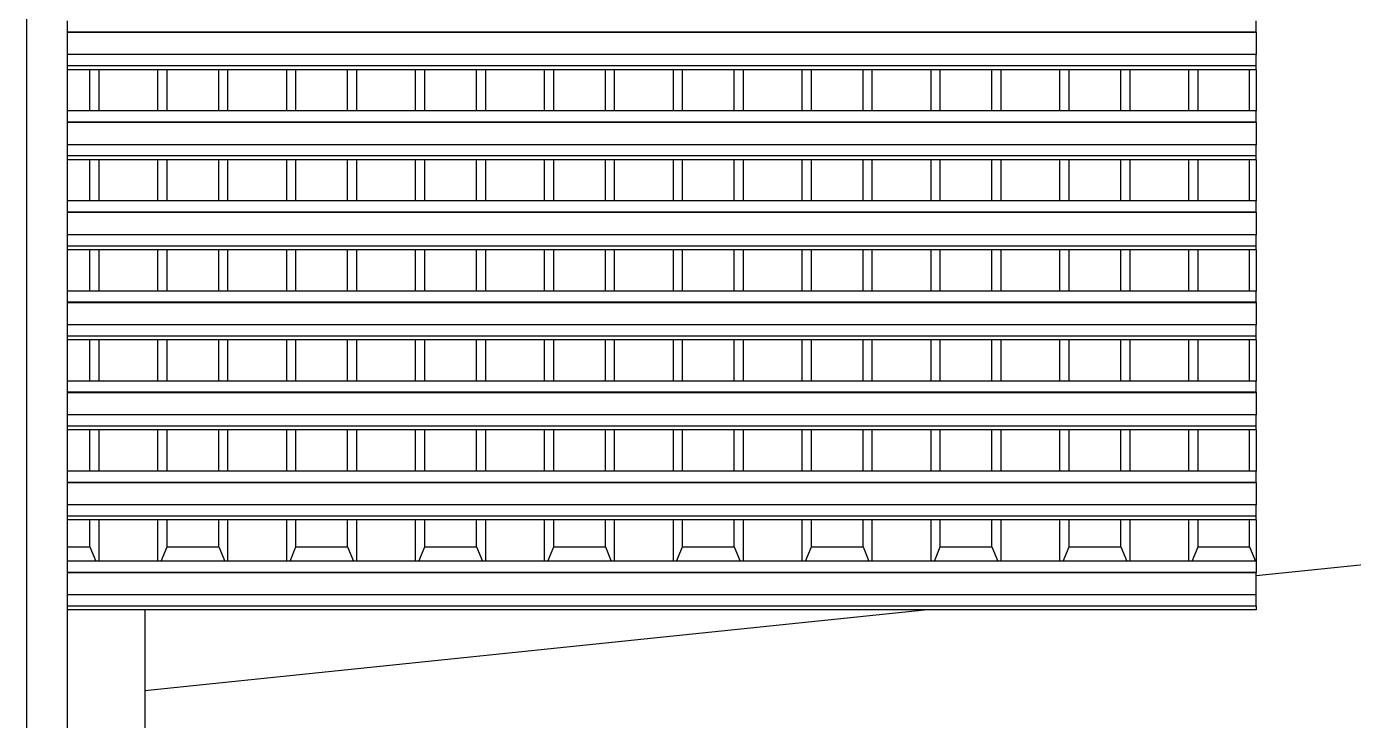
# Model space of a CAD drawing. Extents: x -92 to 92, y -11 to 21.
# Drawn here: x 57.841 to 60.749, y 7.076 to 8.596 of the extents above; entities that cross this region are included whole.
import ezdxf

# ---------------------------------------------------------------- set-up
doc = ezdxf.new("R2010")
doc.units = 0
doc.layers.get('0').update_dxf_attribs({"linetype": 'CONTINUOUS'})

msp = doc.modelspace()

# ---------------------------------------------------------------- linework, layer by layer
for p, q in [((57.8413, 9.6423), (57.8413, 3.7037)), ((57.9313, 8.5839), (57.9313, 8.6085)), ((60.5359, 8.5839), (60.5359, 8.6085)), ((60.5359, 8.5839), (57.9313, 8.5839)), ((57.9313, 8.583), (57.9313, 8.5839)), ((60.5359, 8.583), (57.9313, 8.583)), ((57.9313, 8.5346), (57.9313, 8.583)), ((60.5359, 8.5839), (60.5359, 8.583)), ((60.5359, 8.583), (60.5359, 8.5346)), ((60.5359, 8.5346), (57.9313, 8.5346)), ((57.9313, 8.5099), (57.9313, 8.5346)), ((60.5359, 8.5099), (60.5359, 8.5346)), ((60.5359, 8.5099), (57.9313, 8.5099)), ((57.9313, 8.5017), (57.9313, 8.5099)), ((57.9802, 8.5017), (57.9313, 8.5017)), ((57.9313, 8.4113), (57.9313, 8.5017)), ((57.9802, 8.4113), (57.9802, 8.5017)), ((58.0004, 8.5017), (57.9802, 8.5017)), ((58.0004, 8.4113), (58.0004, 8.5017)), ((58.1292, 8.5017), (58.0004, 8.5017)), ((58.1292, 8.4113), (58.1292, 8.5017)), ((58.1494, 8.5017), (58.1292, 8.5017)), ((58.1494, 8.4113), (58.1494, 8.5017)), ((58.2626, 8.5017), (58.1494, 8.5017)), ((58.2626, 8.4113), (58.2626, 8.5017)), ((58.2828, 8.5017), (58.2626, 8.5017)), ((58.2828, 8.4113), (58.2828, 8.5017)), ((58.4116, 8.5017), (58.2828, 8.5017)), ((58.4116, 8.4113), (58.4116, 8.5017)), ((58.4318, 8.5017), (58.4116, 8.5017)), ((58.4318, 8.4113), (58.4318, 8.5017)), ((58.545, 8.5017), (58.4318, 8.5017)), ((58.545, 8.4113), (58.545, 8.5017)), ((58.5652, 8.5017), (58.545, 8.5017)), ((58.5652, 8.4113), (58.5652, 8.5017)), ((58.6941, 8.5017), (58.5652, 8.5017)), ((58.6941, 8.4113), (58.6941, 8.5017)), ((58.7142, 8.5017), (58.6941, 8.5017)), ((58.7142, 8.4113), (58.7142, 8.5017)), ((58.8274, 8.5017), (58.7142, 8.5017)), ((58.8274, 8.4113), (58.8274, 8.5017)), ((58.8476, 8.5017), (58.8274, 8.5017)), ((58.8476, 8.4113), (58.8476, 8.5017)), ((58.9765, 8.5017), (58.8476, 8.5017)), ((58.9765, 8.4113), (58.9765, 8.5017)), ((58.9966, 8.5017), (58.9765, 8.5017)), ((58.9966, 8.4113), (58.9966, 8.5017)), ((59.1099, 8.5017), (58.9966, 8.5017)), ((59.1099, 8.4113), (59.1099, 8.5017)), ((59.13, 8.5017), (59.1099, 8.5017)), ((59.13, 8.4113), (59.13, 8.5017)), ((59.2589, 8.5017), (59.13, 8.5017)), ((59.2589, 8.4113), (59.2589, 8.5017)), ((59.2791, 8.5017), (59.2589, 8.5017)), ((59.2791, 8.4113), (59.2791, 8.5017)), ((59.3923, 8.5017), (59.2791, 8.5017)), ((59.3923, 8.4113), (59.3923, 8.5017)), ((59.4124, 8.5017), (59.3923, 8.5017)), ((59.4124, 8.4113), (59.4124, 8.5017)), ((59.5413, 8.5017), (59.4124, 8.5017)), ((59.5413, 8.4113), (59.5413, 8.5017)), ((59.5615, 8.5017), (59.5413, 8.5017)), ((59.5615, 8.4113), (59.5615, 8.5017)), ((59.6747, 8.5017), (59.5615, 8.5017)), ((59.6747, 8.4113), (59.6747, 8.5017)), ((59.6949, 8.5017), (59.6747, 8.5017)), ((59.6949, 8.4113), (59.6949, 8.5017)), ((59.8237, 8.5017), (59.6949, 8.5017)), ((59.8237, 8.4113), (59.8237, 8.5017)), ((59.8439, 8.5017), (59.8237, 8.5017)), ((59.8439, 8.4113), (59.8439, 8.5017)), ((59.9571, 8.5017), (59.8439, 8.5017)), ((59.9571, 8.4113), (59.9571, 8.5017)), ((59.9773, 8.5017), (59.9571, 8.5017)), ((59.9773, 8.4113), (59.9773, 8.5017)), ((60.1061, 8.5017), (59.9773, 8.5017)), ((60.1061, 8.4113), (60.1061, 8.5017)), ((60.1263, 8.5017), (60.1061, 8.5017)), ((60.1263, 8.4113), (60.1263, 8.5017)), ((60.2395, 8.5017), (60.1263, 8.5017)), ((60.2395, 8.4113), (60.2395, 8.5017)), ((60.2597, 8.5017), (60.2395, 8.5017)), ((60.2597, 8.4113), (60.2597, 8.5017)), ((60.3885, 8.5017), (60.2597, 8.5017)), ((60.3885, 8.4113), (60.3885, 8.5017)), ((60.4087, 8.5017), (60.3885, 8.5017)), ((60.4087, 8.4113), (60.4087, 8.5017)), ((60.5219, 8.5017), (60.4087, 8.5017)), ((60.5219, 8.4113), (60.5219, 8.5017)), ((60.5359, 8.5017), (60.5219, 8.5017)), ((60.5359, 8.5017), (60.5359, 8.5099)), ((60.5359, 8.5017), (60.5359, 8.4113)), ((57.9802, 8.4113), (57.9313, 8.4113)), ((57.9313, 8.3866), (57.9313, 8.4113)), ((58.0004, 8.4113), (57.9802, 8.4113)), ((58.1292, 8.4113), (58.0004, 8.4113)), ((58.1494, 8.4113), (58.1292, 8.4113)), ((58.2626, 8.4113), (58.1494, 8.4113)), ((58.2828, 8.4113), (58.2626, 8.4113)), ((58.4116, 8.4113), (58.2828, 8.4113)), ((58.4318, 8.4113), (58.4116, 8.4113)), ((58.545, 8.4113), (58.4318, 8.4113)), ((58.5652, 8.4113), (58.545, 8.4113)), ((58.6941, 8.4113), (58.5652, 8.4113)), ((58.7142, 8.4113), (58.6941, 8.4113)), ((58.8274, 8.4113), (58.7142, 8.4113)), ((58.8476, 8.4113), (58.8274, 8.4113)), ((58.9765, 8.4113), (58.8476, 8.4113)), ((58.9966, 8.4113), (58.9765, 8.4113)), ((59.1099, 8.4113), (58.9966, 8.4113)), ((59.13, 8.4113), (59.1099, 8.4113)), ((59.2589, 8.4113), (59.13, 8.4113)), ((59.2791, 8.4113), (59.2589, 8.4113)), ((59.3923, 8.4113), (59.2791, 8.4113)), ((59.4124, 8.4113), (59.3923, 8.4113)), ((59.5413, 8.4113), (59.4124, 8.4113)), ((59.5615, 8.4113), (59.5413, 8.4113)), ((59.6747, 8.4113), (59.5615, 8.4113)), ((59.6949, 8.4113), (59.6747, 8.4113)), ((59.8237, 8.4113), (59.6949, 8.4113)), ((59.8439, 8.4113), (59.8237, 8.4113)), ((59.9571, 8.4113), (59.8439, 8.4113)), ((59.9773, 8.4113), (59.9571, 8.4113)), ((60.1061, 8.4113), (59.9773, 8.4113)), ((60.1263, 8.4113), (60.1061, 8.4113)), ((60.2395, 8.4113), (60.1263, 8.4113)), ((60.2597, 8.4113), (60.2395, 8.4113)), ((60.3885, 8.4113), (60.2597, 8.4113)), ((60.4087, 8.4113), (60.3885, 8.4113)), ((60.5219, 8.4113), (60.4087, 8.4113)), ((60.5359, 8.4113), (60.5219, 8.4113)), ((60.5359, 8.3866), (60.5359, 8.4113)), ((60.5359, 8.3866), (57.9313, 8.3866)), ((57.9313, 8.3858), (57.9313, 8.3866)), ((60.5359, 8.3858), (57.9313, 8.3858)), ((57.9313, 8.3373), (57.9313, 8.3858)), ((60.5359, 8.3866), (60.5359, 8.3858)), ((60.5359, 8.3858), (60.5359, 8.3373)), ((60.5359, 8.3373), (57.9313, 8.3373)), ((57.9313, 8.3126), (57.9313, 8.3373)), ((60.5359, 8.3126), (60.5359, 8.3373)), ((60.5359, 8.3126), (57.9313, 8.3126)), ((57.9313, 8.3044), (57.9313, 8.3126)), ((57.9802, 8.3044), (57.9313, 8.3044)), ((57.9313, 8.214), (57.9313, 8.3044)), ((57.9802, 8.214), (57.9802, 8.3044)), ((58.0004, 8.3044), (57.9802, 8.3044)), ((58.0004, 8.214), (58.0004, 8.3044)), ((58.1292, 8.3044), (58.0004, 8.3044)), ((58.1292, 8.214), (58.1292, 8.3044)), ((58.1494, 8.3044), (58.1292, 8.3044)), ((58.1494, 8.214), (58.1494, 8.3044)), ((58.2626, 8.3044), (58.1494, 8.3044)), ((58.2626, 8.214), (58.2626, 8.3044)), ((58.2828, 8.3044), (58.2626, 8.3044)), ((58.2828, 8.214), (58.2828, 8.3044)), ((58.4116, 8.3044), (58.2828, 8.3044)), ((58.4116, 8.214), (58.4116, 8.3044)), ((58.4318, 8.3044), (58.4116, 8.3044)), ((58.4318, 8.214), (58.4318, 8.3044)), ((58.545, 8.3044), (58.4318, 8.3044)), ((58.545, 8.214), (58.545, 8.3044)), ((58.5652, 8.3044), (58.545, 8.3044)), ((58.5652, 8.214), (58.5652, 8.3044)), ((58.6941, 8.3044), (58.5652, 8.3044)), ((58.6941, 8.214), (58.6941, 8.3044)), ((58.7142, 8.3044), (58.6941, 8.3044)), ((58.7142, 8.214), (58.7142, 8.3044)), ((58.8274, 8.3044), (58.7142, 8.3044)), ((58.8274, 8.214), (58.8274, 8.3044)), ((58.8476, 8.3044), (58.8274, 8.3044)), ((58.8476, 8.214), (58.8476, 8.3044)), ((58.9765, 8.3044), (58.8476, 8.3044)), ((58.9765, 8.214), (58.9765, 8.3044)), ((58.9966, 8.3044), (58.9765, 8.3044)), ((58.9966, 8.214), (58.9966, 8.3044)), ((59.1099, 8.3044), (58.9966, 8.3044)), ((59.1099, 8.214), (59.1099, 8.3044)), ((59.13, 8.3044), (59.1099, 8.3044)), ((59.13, 8.214), (59.13, 8.3044)), ((59.2589, 8.3044), (59.13, 8.3044)), ((59.2589, 8.214), (59.2589, 8.3044)), ((59.2791, 8.3044), (59.2589, 8.3044)), ((59.2791, 8.214), (59.2791, 8.3044)), ((59.3923, 8.3044), (59.2791, 8.3044)), ((59.3923, 8.214), (59.3923, 8.3044)), ((59.4124, 8.3044), (59.3923, 8.3044)), ((59.4124, 8.214), (59.4124, 8.3044)), ((59.5413, 8.3044), (59.4124, 8.3044)), ((59.5413, 8.214), (59.5413, 8.3044)), ((59.5615, 8.3044), (59.5413, 8.3044)), ((59.5615, 8.214), (59.5615, 8.3044)), ((59.6747, 8.3044), (59.5615, 8.3044)), ((59.6747, 8.214), (59.6747, 8.3044)), ((59.6949, 8.3044), (59.6747, 8.3044)), ((59.6949, 8.214), (59.6949, 8.3044)), ((59.8237, 8.3044), (59.6949, 8.3044)), ((59.8237, 8.214), (59.8237, 8.3044)), ((59.8439, 8.3044), (59.8237, 8.3044)), ((59.8439, 8.214), (59.8439, 8.3044)), ((59.9571, 8.3044), (59.8439, 8.3044)), ((59.9571, 8.214), (59.9571, 8.3044)), ((59.9773, 8.3044), (59.9571, 8.3044)), ((59.9773, 8.214), (59.9773, 8.3044)), ((60.1061, 8.3044), (59.9773, 8.3044)), ((60.1061, 8.214), (60.1061, 8.3044)), ((60.1263, 8.3044), (60.1061, 8.3044)), ((60.1263, 8.214), (60.1263, 8.3044)), ((60.2395, 8.3044), (60.1263, 8.3044)), ((60.2395, 8.214), (60.2395, 8.3044)), ((60.2597, 8.3044), (60.2395, 8.3044)), ((60.2597, 8.214), (60.2597, 8.3044)), ((60.3885, 8.3044), (60.2597, 8.3044)), ((60.3885, 8.214), (60.3885, 8.3044)), ((60.4087, 8.3044), (60.3885, 8.3044)), ((60.4087, 8.214), (60.4087, 8.3044)), ((60.5219, 8.3044), (60.4087, 8.3044)), ((60.5219, 8.214), (60.5219, 8.3044)), ((60.5359, 8.3044), (60.5219, 8.3044)), ((60.5359, 8.3044), (60.5359, 8.3126)), ((60.5359, 8.3044), (60.5359, 8.214)), ((57.9802, 8.214), (57.9313, 8.214)), ((57.9313, 8.1893), (57.9313, 8.214)), ((58.0004, 8.214), (57.9802, 8.214)), ((58.1292, 8.214), (58.0004, 8.214)), ((58.1494, 8.214), (58.1292, 8.214)), ((58.2626, 8.214), (58.1494, 8.214)), ((58.2828, 8.214), (58.2626, 8.214)), ((58.4116, 8.214), (58.2828, 8.214)), ((58.4318, 8.214), (58.4116, 8.214)), ((58.545, 8.214), (58.4318, 8.214)), ((58.5652, 8.214), (58.545, 8.214)), ((58.6941, 8.214), (58.5652, 8.214)), ((58.7142, 8.214), (58.6941, 8.214)), ((58.8274, 8.214), (58.7142, 8.214)), ((58.8476, 8.214), (58.8274, 8.214)), ((58.9765, 8.214), (58.8476, 8.214)), ((58.9966, 8.214), (58.9765, 8.214)), ((59.1099, 8.214), (58.9966, 8.214)), ((59.13, 8.214), (59.1099, 8.214)), ((59.2589, 8.214), (59.13, 8.214)), ((59.2791, 8.214), (59.2589, 8.214)), ((59.3923, 8.214), (59.2791, 8.214)), ((59.4124, 8.214), (59.3923, 8.214)), ((59.5413, 8.214), (59.4124, 8.214)), ((59.5615, 8.214), (59.5413, 8.214)), ((59.6747, 8.214), (59.5615, 8.214)), ((59.6949, 8.214), (59.6747, 8.214)), ((59.8237, 8.214), (59.6949, 8.214)), ((59.8439, 8.214), (59.8237, 8.214)), ((59.9571, 8.214), (59.8439, 8.214)), ((59.9773, 8.214), (59.9571, 8.214)), ((60.1061, 8.214), (59.9773, 8.214)), ((60.1263, 8.214), (60.1061, 8.214)), ((60.2395, 8.214), (60.1263, 8.214)), ((60.2597, 8.214), (60.2395, 8.214)), ((60.3885, 8.214), (60.2597, 8.214)), ((60.4087, 8.214), (60.3885, 8.214)), ((60.5219, 8.214), (60.4087, 8.214)), ((60.5359, 8.214), (60.5219, 8.214)), ((60.5359, 8.1893), (60.5359, 8.214)), ((60.5359, 8.1893), (57.9313, 8.1893)), ((57.9313, 8.1885), (57.9313, 8.1893)), ((60.5359, 8.1885), (57.9313, 8.1885)), ((57.9313, 8.14), (57.9313, 8.1885)), ((60.5359, 8.1893), (60.5359, 8.1885)), ((60.5359, 8.1885), (60.5359, 8.14)), ((60.5359, 8.14), (57.9313, 8.14)), ((57.9313, 8.1153), (57.9313, 8.14)), ((60.5359, 8.1153), (57.9313, 8.1153)), ((57.9313, 8.1071), (57.9313, 8.1153)), ((60.5359, 8.1153), (60.5359, 8.14)), ((60.5359, 8.1071), (60.5359, 8.1153)), ((57.9802, 8.1071), (57.9313, 8.1071)), ((57.9313, 8.0167), (57.9313, 8.1071)), ((57.9802, 8.0167), (57.9802, 8.1071)), ((58.0004, 8.1071), (57.9802, 8.1071)), ((58.0004, 8.0167), (58.0004, 8.1071)), ((58.1292, 8.1071), (58.0004, 8.1071)), ((58.1292, 8.0167), (58.1292, 8.1071)), ((58.1494, 8.1071), (58.1292, 8.1071)), ((58.1494, 8.0167), (58.1494, 8.1071)), ((58.2626, 8.1071), (58.1494, 8.1071)), ((58.2626, 8.0167), (58.2626, 8.1071)), ((58.2828, 8.1071), (58.2626, 8.1071)), ((58.2828, 8.0167), (58.2828, 8.1071)), ((58.4116, 8.1071), (58.2828, 8.1071)), ((58.4116, 8.0167), (58.4116, 8.1071)), ((58.4318, 8.1071), (58.4116, 8.1071)), ((58.4318, 8.0167), (58.4318, 8.1071)), ((58.545, 8.1071), (58.4318, 8.1071)), ((58.545, 8.0167), (58.545, 8.1071)), ((58.5652, 8.1071), (58.545, 8.1071)), ((58.5652, 8.0167), (58.5652, 8.1071)), ((58.6941, 8.1071), (58.5652, 8.1071)), ((58.6941, 8.0167), (58.6941, 8.1071)), ((58.7142, 8.1071), (58.6941, 8.1071)), ((58.7142, 8.0167), (58.7142, 8.1071)), ((58.8274, 8.1071), (58.7142, 8.1071)), ((58.8274, 8.0167), (58.8274, 8.1071)), ((58.8476, 8.1071), (58.8274, 8.1071)), ((58.8476, 8.0167), (58.8476, 8.1071)), ((58.9765, 8.1071), (58.8476, 8.1071)), ((58.9765, 8.0167), (58.9765, 8.1071)), ((58.9966, 8.1071), (58.9765, 8.1071)), ((58.9966, 8.0167), (58.9966, 8.1071)), ((59.1099, 8.1071), (58.9966, 8.1071)), ((59.1099, 8.0167), (59.1099, 8.1071)), ((59.13, 8.1071), (59.1099, 8.1071)), ((59.13, 8.0167), (59.13, 8.1071)), ((59.2589, 8.1071), (59.13, 8.1071)), ((59.2589, 8.0167), (59.2589, 8.1071)), ((59.2791, 8.1071), (59.2589, 8.1071)), ((59.2791, 8.0167), (59.2791, 8.1071)), ((59.3923, 8.1071), (59.2791, 8.1071)), ((59.3923, 8.0167), (59.3923, 8.1071)), ((59.4124, 8.1071), (59.3923, 8.1071)), ((59.4124, 8.0167), (59.4124, 8.1071)), ((59.5413, 8.1071), (59.4124, 8.1071)), ((59.5413, 8.0167), (59.5413, 8.1071)), ((59.5615, 8.1071), (59.5413, 8.1071)), ((59.5615, 8.0167), (59.5615, 8.1071)), ((59.6747, 8.1071), (59.5615, 8.1071)), ((59.6747, 8.0167), (59.6747, 8.1071)), ((59.6949, 8.1071), (59.6747, 8.1071)), ((59.6949, 8.0167), (59.6949, 8.1071)), ((59.8237, 8.1071), (59.6949, 8.1071)), ((59.8237, 8.0167), (59.8237, 8.1071)), ((59.8439, 8.1071), (59.8237, 8.1071)), ((59.8439, 8.0167), (59.8439, 8.1071)), ((59.9571, 8.1071), (59.8439, 8.1071)), ((59.9571, 8.0167), (59.9571, 8.1071)), ((59.9773, 8.1071), (59.9571, 8.1071)), ((59.9773, 8.0167), (59.9773, 8.1071)), ((60.1061, 8.1071), (59.9773, 8.1071)), ((60.1061, 8.0167), (60.1061, 8.1071)), ((60.1263, 8.1071), (60.1061, 8.1071)), ((60.1263, 8.0167), (60.1263, 8.1071)), ((60.2395, 8.1071), (60.1263, 8.1071)), ((60.2395, 8.0167), (60.2395, 8.1071)), ((60.2597, 8.1071), (60.2395, 8.1071)), ((60.2597, 8.0167), (60.2597, 8.1071)), ((60.3885, 8.1071), (60.2597, 8.1071)), ((60.3885, 8.0167), (60.3885, 8.1071)), ((60.4087, 8.1071), (60.3885, 8.1071)), ((60.4087, 8.0167), (60.4087, 8.1071)), ((60.5219, 8.1071), (60.4087, 8.1071)), ((60.5219, 8.0167), (60.5219, 8.1071)), ((60.5359, 8.1071), (60.5219, 8.1071)), ((60.5359, 8.1071), (60.5359, 8.0167)), ((57.9802, 8.0167), (57.9313, 8.0167)), ((57.9313, 7.992), (57.9313, 8.0167)), ((58.0004, 8.0167), (57.9802, 8.0167)), ((58.1292, 8.0167), (58.0004, 8.0167)), ((58.1494, 8.0167), (58.1292, 8.0167)), ((58.2626, 8.0167), (58.1494, 8.0167)), ((58.2828, 8.0167), (58.2626, 8.0167)), ((58.4116, 8.0167), (58.2828, 8.0167)), ((58.4318, 8.0167), (58.4116, 8.0167)), ((58.545, 8.0167), (58.4318, 8.0167)), ((58.5652, 8.0167), (58.545, 8.0167)), ((58.6941, 8.0167), (58.5652, 8.0167)), ((58.7142, 8.0167), (58.6941, 8.0167)), ((58.8274, 8.0167), (58.7142, 8.0167)), ((58.8476, 8.0167), (58.8274, 8.0167)), ((58.9765, 8.0167), (58.8476, 8.0167)), ((58.9966, 8.0167), (58.9765, 8.0167)), ((59.1099, 8.0167), (58.9966, 8.0167)), ((59.13, 8.0167), (59.1099, 8.0167)), ((59.2589, 8.0167), (59.13, 8.0167)), ((59.2791, 8.0167), (59.2589, 8.0167)), ((59.3923, 8.0167), (59.2791, 8.0167)), ((59.4124, 8.0167), (59.3923, 8.0167)), ((59.5413, 8.0167), (59.4124, 8.0167)), ((59.5615, 8.0167), (59.5413, 8.0167)), ((59.6747, 8.0167), (59.5615, 8.0167)), ((59.6949, 8.0167), (59.6747, 8.0167)), ((59.8237, 8.0167), (59.6949, 8.0167)), ((59.8439, 8.0167), (59.8237, 8.0167)), ((59.9571, 8.0167), (59.8439, 8.0167)), ((59.9773, 8.0167), (59.9571, 8.0167)), ((60.1061, 8.0167), (59.9773, 8.0167)), ((60.1263, 8.0167), (60.1061, 8.0167)), ((60.2395, 8.0167), (60.1263, 8.0167)), ((60.2597, 8.0167), (60.2395, 8.0167)), ((60.3885, 8.0167), (60.2597, 8.0167)), ((60.4087, 8.0167), (60.3885, 8.0167)), ((60.5219, 8.0167), (60.4087, 8.0167)), ((60.5359, 8.0167), (60.5219, 8.0167)), ((60.5359, 7.992), (60.5359, 8.0167)), ((60.5359, 7.992), (57.9313, 7.992)), ((57.9313, 7.9912), (57.9313, 7.992)), ((60.5359, 7.9912), (57.9313, 7.9912)), ((57.9313, 7.9427), (57.9313, 7.9912)), ((60.5359, 7.992), (60.5359, 7.9912)), ((60.5359, 7.9912), (60.5359, 7.9427)), ((60.5359, 7.9427), (57.9313, 7.9427)), ((57.9313, 7.9181), (57.9313, 7.9427)), ((60.5359, 7.9181), (60.5359, 7.9427)), ((60.5359, 7.9181), (57.9313, 7.9181)), ((57.9313, 7.9098), (57.9313, 7.9181)), ((60.5359, 7.9098), (60.5359, 7.9181)), ((57.9802, 7.9098), (57.9313, 7.9098)), ((57.9313, 7.8194), (57.9313, 7.9098)), ((57.9802, 7.8194), (57.9802, 7.9098)), ((58.0004, 7.9098), (57.9802, 7.9098)), ((58.0004, 7.8194), (58.0004, 7.9098)), ((58.1292, 7.9098), (58.0004, 7.9098)), ((58.1292, 7.8194), (58.1292, 7.9098)), ((58.1494, 7.9098), (58.1292, 7.9098)), ((58.1494, 7.8194), (58.1494, 7.9098)), ((58.2626, 7.9098), (58.1494, 7.9098)), ((58.2626, 7.8194), (58.2626, 7.9098)), ((58.2828, 7.9098), (58.2626, 7.9098)), ((58.2828, 7.8194), (58.2828, 7.9098)), ((58.4116, 7.9098), (58.2828, 7.9098)), ((58.4116, 7.8194), (58.4116, 7.9098)), ((58.4318, 7.9098), (58.4116, 7.9098)), ((58.4318, 7.8194), (58.4318, 7.9098)), ((58.545, 7.9098), (58.4318, 7.9098)), ((58.545, 7.8194), (58.545, 7.9098)), ((58.5652, 7.9098), (58.545, 7.9098)), ((58.5652, 7.8194), (58.5652, 7.9098)), ((58.6941, 7.9098), (58.5652, 7.9098)), ((58.6941, 7.8194), (58.6941, 7.9098)), ((58.7142, 7.9098), (58.6941, 7.9098)), ((58.7142, 7.8194), (58.7142, 7.9098)), ((58.8274, 7.9098), (58.7142, 7.9098)), ((58.8274, 7.8194), (58.8274, 7.9098)), ((58.8476, 7.9098), (58.8274, 7.9098)), ((58.8476, 7.8194), (58.8476, 7.9098)), ((58.9765, 7.9098), (58.8476, 7.9098)), ((58.9765, 7.8194), (58.9765, 7.9098)), ((58.9966, 7.9098), (58.9765, 7.9098)), ((58.9966, 7.8194), (58.9966, 7.9098)), ((59.1099, 7.9098), (58.9966, 7.9098)), ((59.1099, 7.8194), (59.1099, 7.9098)), ((59.13, 7.9098), (59.1099, 7.9098)), ((59.13, 7.8194), (59.13, 7.9098)), ((59.2589, 7.9098), (59.13, 7.9098)), ((59.2589, 7.8194), (59.2589, 7.9098)), ((59.2791, 7.9098), (59.2589, 7.9098)), ((59.2791, 7.8194), (59.2791, 7.9098)), ((59.3923, 7.9098), (59.2791, 7.9098)), ((59.3923, 7.8194), (59.3923, 7.9098)), ((59.4124, 7.9098), (59.3923, 7.9098)), ((59.4124, 7.8194), (59.4124, 7.9098)), ((59.5413, 7.9098), (59.4124, 7.9098)), ((59.5413, 7.8194), (59.5413, 7.9098)), ((59.5615, 7.9098), (59.5413, 7.9098)), ((59.5615, 7.8194), (59.5615, 7.9098)), ((59.6747, 7.9098), (59.5615, 7.9098)), ((59.6747, 7.8194), (59.6747, 7.9098)), ((59.6949, 7.9098), (59.6747, 7.9098)), ((59.6949, 7.8194), (59.6949, 7.9098)), ((59.8237, 7.9098), (59.6949, 7.9098)), ((59.8237, 7.8194), (59.8237, 7.9098)), ((59.8439, 7.9098), (59.8237, 7.9098)), ((59.8439, 7.8194), (59.8439, 7.9098)), ((59.9571, 7.9098), (59.8439, 7.9098)), ((59.9571, 7.8194), (59.9571, 7.9098)), ((59.9773, 7.9098), (59.9571, 7.9098)), ((59.9773, 7.8194), (59.9773, 7.9098)), ((60.1061, 7.9098), (59.9773, 7.9098)), ((60.1061, 7.8194), (60.1061, 7.9098)), ((60.1263, 7.9098), (60.1061, 7.9098)), ((60.1263, 7.8194), (60.1263, 7.9098)), ((60.2395, 7.9098), (60.1263, 7.9098)), ((60.2395, 7.8194), (60.2395, 7.9098)), ((60.2597, 7.9098), (60.2395, 7.9098)), ((60.2597, 7.8194), (60.2597, 7.9098)), ((60.3885, 7.9098), (60.2597, 7.9098)), ((60.3885, 7.8194), (60.3885, 7.9098)), ((60.4087, 7.9098), (60.3885, 7.9098)), ((60.4087, 7.8194), (60.4087, 7.9098)), ((60.5219, 7.9098), (60.4087, 7.9098)), ((60.5219, 7.8194), (60.5219, 7.9098)), ((60.5359, 7.9098), (60.5219, 7.9098)), ((60.5359, 7.9098), (60.5359, 7.8194)), ((57.9802, 7.8194), (57.9313, 7.8194)), ((57.9313, 7.7948), (57.9313, 7.8194)), ((60.5359, 7.7948), (57.9313, 7.7948)), ((57.9313, 7.7939), (57.9313, 7.7948)), ((60.5359, 7.7939), (57.9313, 7.7939)), ((57.9313, 7.7454), (57.9313, 7.7939)), ((58.0004, 7.8194), (57.9802, 7.8194)), ((58.1292, 7.8194), (58.0004, 7.8194)), ((58.1494, 7.8194), (58.1292, 7.8194)), ((58.2626, 7.8194), (58.1494, 7.8194)), ((58.2828, 7.8194), (58.2626, 7.8194)), ((58.4116, 7.8194), (58.2828, 7.8194)), ((58.4318, 7.8194), (58.4116, 7.8194)), ((58.545, 7.8194), (58.4318, 7.8194)), ((58.5652, 7.8194), (58.545, 7.8194)), ((58.6941, 7.8194), (58.5652, 7.8194)), ((58.7142, 7.8194), (58.6941, 7.8194)), ((58.8274, 7.8194), (58.7142, 7.8194)), ((58.8476, 7.8194), (58.8274, 7.8194)), ((58.9765, 7.8194), (58.8476, 7.8194)), ((58.9966, 7.8194), (58.9765, 7.8194)), ((59.1099, 7.8194), (58.9966, 7.8194)), ((59.13, 7.8194), (59.1099, 7.8194)), ((59.2589, 7.8194), (59.13, 7.8194)), ((59.2791, 7.8194), (59.2589, 7.8194)), ((59.3923, 7.8194), (59.2791, 7.8194)), ((59.4124, 7.8194), (59.3923, 7.8194)), ((59.5413, 7.8194), (59.4124, 7.8194)), ((59.5615, 7.8194), (59.5413, 7.8194)), ((59.6747, 7.8194), (59.5615, 7.8194)), ((59.6949, 7.8194), (59.6747, 7.8194)), ((59.8237, 7.8194), (59.6949, 7.8194)), ((59.8439, 7.8194), (59.8237, 7.8194)), ((59.9571, 7.8194), (59.8439, 7.8194)), ((59.9773, 7.8194), (59.9571, 7.8194)), ((60.1061, 7.8194), (59.9773, 7.8194)), ((60.1263, 7.8194), (60.1061, 7.8194)), ((60.2395, 7.8194), (60.1263, 7.8194)), ((60.2597, 7.8194), (60.2395, 7.8194)), ((60.3885, 7.8194), (60.2597, 7.8194)), ((60.4087, 7.8194), (60.3885, 7.8194)), ((60.5219, 7.8194), (60.4087, 7.8194)), ((60.5359, 7.8194), (60.5219, 7.8194)), ((60.5359, 7.7948), (60.5359, 7.8194)), ((60.5359, 7.7948), (60.5359, 7.7939)), ((60.5359, 7.7939), (60.5359, 7.7454)), ((60.5359, 7.7454), (57.9313, 7.7454)), ((57.9313, 7.7208), (57.9313, 7.7454)), ((60.5359, 7.7208), (60.5359, 7.7454)), ((60.5359, 7.7208), (57.9313, 7.7208)), ((57.9313, 7.7126), (57.9313, 7.7208)), ((57.9802, 7.7126), (57.9313, 7.7126)), ((57.9313, 7.6221), (57.9313, 7.7126)), ((57.9802, 7.6221), (57.9802, 7.7126)), ((58.0004, 7.7126), (57.9802, 7.7126)), ((58.0004, 7.6221), (58.0004, 7.7126)), ((58.1292, 7.7126), (58.0004, 7.7126)), ((58.1292, 7.6221), (58.1292, 7.7126)), ((58.1494, 7.7126), (58.1292, 7.7126)), ((58.1494, 7.6221), (58.1494, 7.7126)), ((58.2626, 7.7126), (58.1494, 7.7126)), ((58.2626, 7.6221), (58.2626, 7.7126)), ((58.2828, 7.7126), (58.2626, 7.7126)), ((58.2828, 7.6221), (58.2828, 7.7126)), ((58.4116, 7.7126), (58.2828, 7.7126)), ((58.4116, 7.6221), (58.4116, 7.7126)), ((58.4318, 7.7126), (58.4116, 7.7126)), ((58.4318, 7.6221), (58.4318, 7.7126)), ((58.545, 7.7126), (58.4318, 7.7126)), ((58.545, 7.6221), (58.545, 7.7126)), ((58.5652, 7.7126), (58.545, 7.7126)), ((58.5652, 7.6221), (58.5652, 7.7126)), ((58.6941, 7.7126), (58.5652, 7.7126)), ((58.6941, 7.6221), (58.6941, 7.7126)), ((58.7142, 7.7126), (58.6941, 7.7126)), ((58.7142, 7.6221), (58.7142, 7.7126)), ((58.8274, 7.7126), (58.7142, 7.7126)), ((58.8274, 7.6221), (58.8274, 7.7126)), ((58.8476, 7.7126), (58.8274, 7.7126)), ((58.8476, 7.6221), (58.8476, 7.7126)), ((58.9765, 7.7126), (58.8476, 7.7126)), ((58.9765, 7.6221), (58.9765, 7.7126)), ((58.9966, 7.7126), (58.9765, 7.7126)), ((58.9966, 7.6221), (58.9966, 7.7126)), ((59.1099, 7.7126), (58.9966, 7.7126)), ((59.1099, 7.6221), (59.1099, 7.7126)), ((59.13, 7.7126), (59.1099, 7.7126)), ((59.13, 7.6221), (59.13, 7.7126)), ((59.2589, 7.7126), (59.13, 7.7126)), ((59.2589, 7.6221), (59.2589, 7.7126)), ((59.2791, 7.7126), (59.2589, 7.7126)), ((59.2791, 7.6221), (59.2791, 7.7126)), ((59.3923, 7.7126), (59.2791, 7.7126)), ((59.3923, 7.6221), (59.3923, 7.7126)), ((59.4124, 7.7126), (59.3923, 7.7126)), ((59.4124, 7.6221), (59.4124, 7.7126)), ((59.5413, 7.7126), (59.4124, 7.7126)), ((59.5413, 7.6221), (59.5413, 7.7126)), ((59.5615, 7.7126), (59.5413, 7.7126)), ((59.5615, 7.6221), (59.5615, 7.7126)), ((59.6747, 7.7126), (59.5615, 7.7126)), ((59.6747, 7.6221), (59.6747, 7.7126)), ((59.6949, 7.7126), (59.6747, 7.7126)), ((59.6949, 7.6221), (59.6949, 7.7126)), ((59.8237, 7.7126), (59.6949, 7.7126)), ((59.8237, 7.6221), (59.8237, 7.7126)), ((59.8439, 7.7126), (59.8237, 7.7126)), ((59.8439, 7.6221), (59.8439, 7.7126)), ((59.9571, 7.7126), (59.8439, 7.7126)), ((59.9571, 7.6221), (59.9571, 7.7126)), ((59.9773, 7.7126), (59.9571, 7.7126)), ((59.9773, 7.6221), (59.9773, 7.7126)), ((60.1061, 7.7126), (59.9773, 7.7126)), ((60.1061, 7.6221), (60.1061, 7.7126)), ((60.1263, 7.7126), (60.1061, 7.7126)), ((60.1263, 7.6221), (60.1263, 7.7126)), ((60.2395, 7.7126), (60.1263, 7.7126)), ((60.2395, 7.6221), (60.2395, 7.7126)), ((60.2597, 7.7126), (60.2395, 7.7126)), ((60.2597, 7.6221), (60.2597, 7.7126)), ((60.3885, 7.7126), (60.2597, 7.7126)), ((60.3885, 7.6221), (60.3885, 7.7126)), ((60.4087, 7.7126), (60.3885, 7.7126)), ((60.4087, 7.6221), (60.4087, 7.7126)), ((60.5219, 7.7126), (60.4087, 7.7126)), ((60.5219, 7.6221), (60.5219, 7.7126)), ((60.5359, 7.7126), (60.5219, 7.7126)), ((60.5359, 7.7126), (60.5359, 7.7208)), ((60.5359, 7.7126), (60.5359, 7.6221)), ((57.9802, 7.6221), (57.9313, 7.6221)), ((57.9313, 7.5975), (57.9313, 7.6221)), ((58.0004, 7.6221), (57.9802, 7.6221)), ((58.1292, 7.6221), (58.0004, 7.6221)), ((58.1494, 7.6221), (58.1292, 7.6221)), ((58.2626, 7.6221), (58.1494, 7.6221)), ((58.2828, 7.6221), (58.2626, 7.6221)), ((58.4116, 7.6221), (58.2828, 7.6221)), ((58.4318, 7.6221), (58.4116, 7.6221)), ((58.545, 7.6221), (58.4318, 7.6221)), ((58.5652, 7.6221), (58.545, 7.6221)), ((58.6941, 7.6221), (58.5652, 7.6221)), ((58.7142, 7.6221), (58.6941, 7.6221)), ((58.8274, 7.6221), (58.7142, 7.6221)), ((58.8476, 7.6221), (58.8274, 7.6221)), ((58.9765, 7.6221), (58.8476, 7.6221)), ((58.9966, 7.6221), (58.9765, 7.6221)), ((59.1099, 7.6221), (58.9966, 7.6221)), ((59.13, 7.6221), (59.1099, 7.6221)), ((59.2589, 7.6221), (59.13, 7.6221)), ((59.2791, 7.6221), (59.2589, 7.6221)), ((59.3923, 7.6221), (59.2791, 7.6221)), ((59.4124, 7.6221), (59.3923, 7.6221)), ((59.5413, 7.6221), (59.4124, 7.6221)), ((59.5615, 7.6221), (59.5413, 7.6221)), ((59.6747, 7.6221), (59.5615, 7.6221)), ((59.6949, 7.6221), (59.6747, 7.6221)), ((59.8237, 7.6221), (59.6949, 7.6221)), ((59.8439, 7.6221), (59.8237, 7.6221)), ((59.9571, 7.6221), (59.8439, 7.6221)), ((59.9773, 7.6221), (59.9571, 7.6221)), ((60.1061, 7.6221), (59.9773, 7.6221)), ((60.1263, 7.6221), (60.1061, 7.6221)), ((60.2395, 7.6221), (60.1263, 7.6221)), ((60.2597, 7.6221), (60.2395, 7.6221)), ((60.3885, 7.6221), (60.2597, 7.6221)), ((60.4087, 7.6221), (60.3885, 7.6221)), ((60.5219, 7.6221), (60.4087, 7.6221)), ((60.5359, 7.6221), (60.5219, 7.6221)), ((60.5359, 7.5975), (60.5359, 7.6221)), ((60.5359, 7.5975), (57.9313, 7.5975)), ((57.9313, 7.5967), (57.9313, 7.5975)), ((60.5359, 7.5967), (57.9313, 7.5967)), ((57.9313, 7.5482), (57.9313, 7.5967)), ((60.5359, 7.5975), (60.5359, 7.5967)), ((60.5359, 7.5967), (60.5359, 7.5482)), ((60.5359, 7.5482), (57.9313, 7.5482)), ((57.9313, 7.5235), (57.9313, 7.5482)), ((60.5359, 7.5235), (60.5359, 7.5482)), ((60.5359, 7.5235), (57.9313, 7.5235)), ((57.9313, 7.5153), (57.9313, 7.5235)), ((57.9802, 7.5153), (57.9313, 7.5153)), ((57.9313, 7.4565), (57.9313, 7.5153)), ((57.9802, 7.4565), (57.9802, 7.5153)), ((58.0004, 7.5153), (57.9802, 7.5153)), ((58.0004, 7.4249), (58.0004, 7.5153)), ((58.1292, 7.5153), (58.0004, 7.5153)), ((58.1292, 7.4249), (58.1292, 7.5153)), ((58.1494, 7.5153), (58.1292, 7.5153)), ((58.1494, 7.4565), (58.1494, 7.5153)), ((58.2626, 7.5153), (58.1494, 7.5153)), ((58.2626, 7.4565), (58.2626, 7.5153)), ((58.2828, 7.5153), (58.2626, 7.5153)), ((58.2828, 7.4249), (58.2828, 7.5153)), ((58.4116, 7.5153), (58.2828, 7.5153)), ((58.4116, 7.4249), (58.4116, 7.5153)), ((58.4318, 7.5153), (58.4116, 7.5153)), ((58.4318, 7.4565), (58.4318, 7.5153)), ((58.545, 7.5153), (58.4318, 7.5153)), ((58.545, 7.4565), (58.545, 7.5153)), ((58.5652, 7.5153), (58.545, 7.5153)), ((58.5652, 7.4249), (58.5652, 7.5153)), ((58.6941, 7.5153), (58.5652, 7.5153)), ((58.6941, 7.4249), (58.6941, 7.5153)), ((58.7142, 7.5153), (58.6941, 7.5153)), ((58.7142, 7.4565), (58.7142, 7.5153)), ((58.8274, 7.5153), (58.7142, 7.5153)), ((58.8274, 7.4565), (58.8274, 7.5153)), ((58.8476, 7.5153), (58.8274, 7.5153)), ((58.8476, 7.4249), (58.8476, 7.5153)), ((58.9765, 7.5153), (58.8476, 7.5153)), ((58.9765, 7.4249), (58.9765, 7.5153)), ((58.9966, 7.5153), (58.9765, 7.5153)), ((58.9966, 7.4565), (58.9966, 7.5153)), ((59.1099, 7.5153), (58.9966, 7.5153)), ((59.1099, 7.4565), (59.1099, 7.5153)), ((59.13, 7.5153), (59.1099, 7.5153)), ((59.13, 7.4249), (59.13, 7.5153)), ((59.2589, 7.5153), (59.13, 7.5153)), ((59.2589, 7.4249), (59.2589, 7.5153)), ((59.2791, 7.5153), (59.2589, 7.5153)), ((59.2791, 7.4565), (59.2791, 7.5153)), ((59.3923, 7.5153), (59.2791, 7.5153)), ((59.3923, 7.4565), (59.3923, 7.5153)), ((59.4124, 7.5153), (59.3923, 7.5153)), ((59.4124, 7.4249), (59.4124, 7.5153)), ((59.5413, 7.5153), (59.4124, 7.5153)), ((59.5413, 7.4249), (59.5413, 7.5153)), ((59.5615, 7.5153), (59.5413, 7.5153)), ((59.5615, 7.4565), (59.5615, 7.5153)), ((59.6747, 7.5153), (59.5615, 7.5153)), ((59.6747, 7.4565), (59.6747, 7.5153)), ((59.6949, 7.5153), (59.6747, 7.5153)), ((59.6949, 7.4249), (59.6949, 7.5153)), ((59.8237, 7.5153), (59.6949, 7.5153)), ((59.8237, 7.4249), (59.8237, 7.5153)), ((59.8439, 7.5153), (59.8237, 7.5153)), ((59.8439, 7.4565), (59.8439, 7.5153)), ((59.9571, 7.5153), (59.8439, 7.5153)), ((59.9571, 7.4565), (59.9571, 7.5153)), ((59.9773, 7.5153), (59.9571, 7.5153)), ((59.9773, 7.4249), (59.9773, 7.5153)), ((60.1061, 7.5153), (59.9773, 7.5153)), ((60.1061, 7.4249), (60.1061, 7.5153)), ((60.1263, 7.5153), (60.1061, 7.5153)), ((60.1263, 7.4565), (60.1263, 7.5153)), ((60.2395, 7.5153), (60.1263, 7.5153)), ((60.2395, 7.4565), (60.2395, 7.5153)), ((60.2597, 7.5153), (60.2395, 7.5153)), ((60.2597, 7.4249), (60.2597, 7.5153)), ((60.3885, 7.5153), (60.2597, 7.5153)), ((60.3885, 7.4249), (60.3885, 7.5153)), ((60.4087, 7.5153), (60.3885, 7.5153)), ((60.4087, 7.4565), (60.4087, 7.5153)), ((60.5219, 7.5153), (60.4087, 7.5153)), ((60.5219, 7.4565), (60.5219, 7.5153)), ((60.5359, 7.5153), (60.5219, 7.5153)), ((60.5359, 7.3932), (61.8508, 7.5294)), ((60.5359, 7.5153), (60.5359, 7.5235)), ((60.5359, 7.5153), (60.5359, 7.4249)), ((57.9313, 7.4249), (57.9313, 7.4565)), ((57.9313, 7.4565), (57.9802, 7.4565)), ((57.9802, 7.4565), (57.9931, 7.4249)), ((58.1365, 7.4249), (58.1494, 7.4565)), ((58.1494, 7.4565), (58.2626, 7.4565)), ((58.2626, 7.4565), (58.2756, 7.4249)), ((58.4189, 7.4249), (58.4318, 7.4565)), ((58.4318, 7.4565), (58.545, 7.4565)), ((58.545, 7.4565), (58.558, 7.4249)), ((58.7013, 7.4249), (58.7142, 7.4565)), ((58.7142, 7.4565), (58.8274, 7.4565)), ((58.8274, 7.4565), (58.8404, 7.4249)), ((58.9837, 7.4249), (58.9966, 7.4565)), ((58.9966, 7.4565), (59.1099, 7.4565)), ((59.1099, 7.4565), (59.1228, 7.4249)), ((59.2661, 7.4249), (59.2791, 7.4565)), ((59.2791, 7.4565), (59.3923, 7.4565)), ((59.3923, 7.4565), (59.4052, 7.4249)), ((59.5485, 7.4249), (59.5615, 7.4565)), ((59.5615, 7.4565), (59.6747, 7.4565)), ((59.6747, 7.4565), (59.6876, 7.4249)), ((59.8309, 7.4249), (59.8439, 7.4565)), ((59.8439, 7.4565), (59.9571, 7.4565)), ((59.9571, 7.4565), (59.97, 7.4249)), ((60.1134, 7.4249), (60.1263, 7.4565)), ((60.1263, 7.4565), (60.2395, 7.4565)), ((60.2395, 7.4565), (60.2524, 7.4249)), ((60.3958, 7.4249), (60.4087, 7.4565)), ((60.4087, 7.4565), (60.5219, 7.4565)), ((60.5219, 7.4565), (60.5349, 7.4249)), ((57.9931, 7.4249), (57.9313, 7.4249)), ((57.9313, 7.4002), (57.9313, 7.4249)), ((58.0004, 7.4249), (57.9931, 7.4249)), ((58.1292, 7.4249), (58.0004, 7.4249)), ((58.1365, 7.4249), (58.1292, 7.4249)), ((58.2756, 7.4249), (58.1365, 7.4249)), ((58.2828, 7.4249), (58.2756, 7.4249)), ((58.4116, 7.4249), (58.2828, 7.4249)), ((58.4189, 7.4249), (58.4116, 7.4249)), ((58.558, 7.4249), (58.4189, 7.4249)), ((58.5652, 7.4249), (58.558, 7.4249)), ((58.6941, 7.4249), (58.5652, 7.4249)), ((58.7013, 7.4249), (58.6941, 7.4249)), ((58.8404, 7.4249), (58.7013, 7.4249)), ((58.8476, 7.4249), (58.8404, 7.4249)), ((58.9765, 7.4249), (58.8476, 7.4249)), ((58.9837, 7.4249), (58.9765, 7.4249)), ((59.1228, 7.4249), (58.9837, 7.4249)), ((59.13, 7.4249), (59.1228, 7.4249)), ((59.2589, 7.4249), (59.13, 7.4249)), ((59.2661, 7.4249), (59.2589, 7.4249)), ((59.4052, 7.4249), (59.2661, 7.4249)), ((59.4124, 7.4249), (59.4052, 7.4249)), ((59.5413, 7.4249), (59.4124, 7.4249)), ((59.5485, 7.4249), (59.5413, 7.4249)), ((59.6876, 7.4249), (59.5485, 7.4249)), ((59.6949, 7.4249), (59.6876, 7.4249)), ((59.8237, 7.4249), (59.6949, 7.4249)), ((59.8309, 7.4249), (59.8237, 7.4249)), ((59.97, 7.4249), (59.8309, 7.4249)), ((59.9773, 7.4249), (59.97, 7.4249)), ((60.1061, 7.4249), (59.9773, 7.4249)), ((60.1134, 7.4249), (60.1061, 7.4249)), ((60.2524, 7.4249), (60.1134, 7.4249)), ((60.2597, 7.4249), (60.2524, 7.4249)), ((60.3885, 7.4249), (60.2597, 7.4249)), ((60.3958, 7.4249), (60.3885, 7.4249)), ((60.5349, 7.4249), (60.3958, 7.4249)), ((60.5359, 7.4249), (60.5349, 7.4249)), ((60.5359, 7.4249), (60.5359, 7.4002)), ((60.5359, 7.4002), (57.9313, 7.4002)), ((57.9313, 7.3994), (57.9313, 7.4002)), ((60.5359, 7.3994), (57.9313, 7.3994)), ((57.9313, 7.3509), (57.9313, 7.3994)), ((60.5359, 7.4002), (60.5359, 7.3994)), ((60.5359, 7.3932), (60.5359, 7.3994)), ((60.5359, 7.3509), (60.5359, 7.3932)), ((60.5359, 7.3509), (57.9313, 7.3509)), ((57.9313, 7.3262), (57.9313, 7.3509)), ((60.5359, 7.3262), (60.5359, 7.3509)), ((60.5359, 7.3262), (57.9313, 7.3262)), ((57.9313, 7.318), (57.9313, 7.3262)), ((57.9313, 6.542), (57.9313, 7.318)), ((58.1008, 7.318), (57.9313, 7.318)), ((58.1008, 7.1412), (59.8091, 7.318)), ((58.1008, 7.318), (58.1008, 7.1412)), ((59.8091, 7.318), (58.1008, 7.318)), ((60.5359, 7.318), (59.8091, 7.318)), ((60.5359, 7.3262), (60.5359, 7.318)), ((58.1008, 7.1412), (58.1008, 6.542))]:
    msp.add_line(p, q)

doc.saveas('drawing.dxf')
